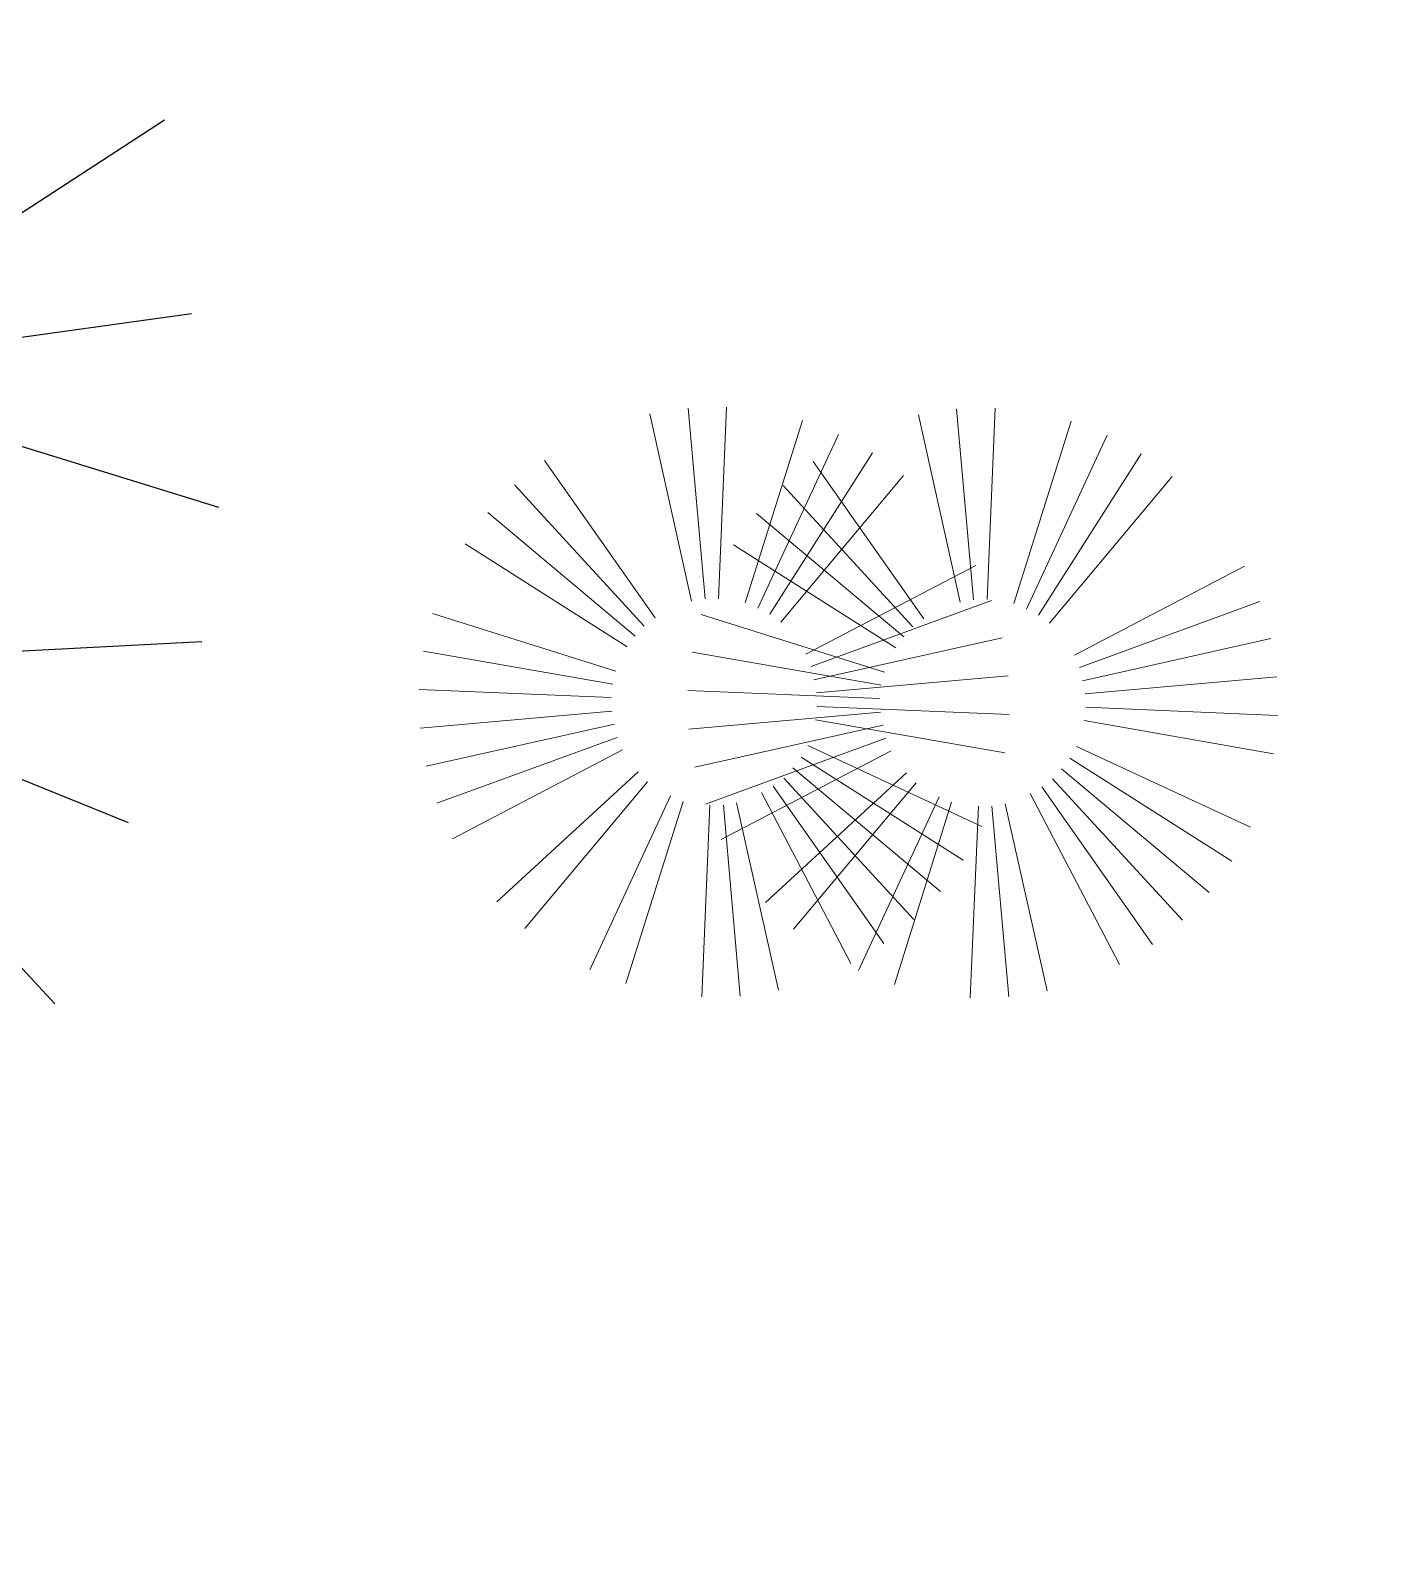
# Model space of a CAD drawing. Header units: millimetres. Extents: x 111 to 1506, y 14 to 566.
# Drawn here: x 234.159 to 235.493, y 155.638 to 157.136 of the extents above; entities that cross this region are included whole.
import ezdxf

# ---------------------------------------------------------------- set-up
doc = ezdxf.new("R2010")
doc.units = ezdxf.units.MM
doc.layers.add('fer', color=8, linetype='Continuous')
doc.layers.add('PALMERAS114', color=114, linetype='Continuous', lineweight=5)
doc.styles.add('ATTR', font='romans.shx', dxfattribs={"width": 0.8, "height": 2.52})

# ---------------------------------------------------------------- blocks, each defined once
blk = doc.blocks.new('EVG7')
for p, q in [((-3.91, 19.67), (-9.01, 58.4)), ((1.55, 19.67), (6.65, 58.4)), ((-6.59, 19.1), (-16.71, 56.87)), ((4.23, 19.1), (14.35, 56.87)), ((-9.21, 18.3), (-24.14, 54.35)), ((6.85, 18.3), (21.78, 54.35)), ((-11.62, 16.99), (-31.18, 50.87)), ((9.26, 16.99), (28.82, 50.87)), ((-13.82, 15.38), (-37.7, 46.51)), ((-16, 13.74), (-43.6, 41.34)), ((-17.84, 11.7), (-48.78, 35.44)), ((15.48, 11.7), (46.42, 35.44)), ((17.04, 9.43), (50.78, 28.91)), ((-20.59, 6.96), (-56.61, 21.87)), ((18.24, 6.96), (54.25, 21.87)), ((-21.61, 4.39), (-59.13, 14.44)), ((19.8, 1.68), (58.31, 6.74)), ((-22.19, -1.09), (-61.18, -1.09)), ((19.83, -1.09), (58.82, -1.09)), ((-22.16, -3.85), (-60.66, -8.92)), ((19.8, -3.85), (58.31, -8.92)), ((-20.59, -9.13), (-56.61, -24.05)), ((19.25, -6.56), (56.78, -16.62)), ((-19.4, -11.61), (-53.14, -31.09)), ((-17.84, -13.87), (-48.78, -37.61)), ((15.48, -13.87), (46.42, -37.61)), ((-13.82, -17.56), (-37.7, -48.69)), ((11.46, -17.56), (35.35, -48.69)), ((13.64, -15.91), (41.25, -43.51)), ((-11.62, -19.17), (-31.18, -53.05)), ((-9.21, -20.47), (-24.14, -56.52)), ((-6.59, -21.27), (-16.71, -59.04)), ((4.23, -21.27), (14.35, -59.04)), ((6.85, -20.47), (21.78, -56.52)), ((9.26, -19.17), (28.82, -53.05)), ((-3.91, -21.84), (-9.01, -60.57)), ((-1.18, -22.12), (-1.18, -61.09))]:
    blk.add_line(p, q)
at = {"style": 'ATTR', "width": 0.8, "flags": 9}
blk.add_attdef('ESTCODE', (0, 0), '', height=0.7, dxfattribs=at)
blk = doc.blocks.new('rr')
at = {"layer": 'fer', "color": 97}
for p, q in [((1376.0415, 206.5969), (1375.8475, 207.0109)), ((1376.0415, 206.5969), (1375.8475, 207.0109)), ((1376.0415, 206.0276), (1376.0415, 207.0109)), ((1376.0415, 206.5969), (1376.2356, 207.0109)), ((1376.0415, 206.0276), (1376.0415, 207.0109)), ((1376.0415, 206.5969), (1376.2356, 207.0109)), ((1375.7569, 206.5206), (1375.718, 206.9762)), ((1375.7569, 206.5206), (1375.718, 206.9762)), ((1376.3262, 206.5206), (1376.3651, 206.9762)), ((1376.3262, 206.5206), (1376.3651, 206.9762)), ((1376.0415, 206.0276), (1375.5499, 206.8792)), ((1376.0415, 206.0276), (1375.5499, 206.8792)), ((1376.0415, 206.0276), (1376.5332, 206.8792)), ((1376.0415, 206.0276), (1376.5332, 206.8792)), ((1375.7569, 206.5206), (1375.3818, 206.7821)), ((1375.7569, 206.5206), (1375.3818, 206.7821)), ((1376.3262, 206.5206), (1376.7013, 206.7821)), ((1376.3262, 206.5206), (1376.7013, 206.7821)), ((1375.5485, 206.3122), (1375.287, 206.6873)), ((1375.5485, 206.3122), (1375.287, 206.6873)), ((1376.5346, 206.3122), (1376.7961, 206.6873)), ((1376.5346, 206.3122), (1376.7961, 206.6873)), ((1376.0415, 206.0276), (1375.19, 206.5193)), ((1376.0415, 206.0276), (1375.19, 206.5193)), ((1376.0415, 206.0276), (1376.8931, 206.5193)), ((1376.0415, 206.0276), (1376.8931, 206.5193)), ((1375.5485, 206.3122), (1375.0929, 206.3512)), ((1375.5485, 206.3122), (1375.0929, 206.3512)), ((1376.5346, 206.3122), (1376.9902, 206.3512)), ((1376.5346, 206.3122), (1376.9902, 206.3512)), ((1375.4723, 206.0276), (1375.0582, 206.2217)), ((1375.4723, 206.0276), (1375.0582, 206.2217)), ((1376.6108, 206.0276), (1377.0249, 206.2217)), ((1376.6108, 206.0276), (1377.0249, 206.2217)), ((1376.0415, 206.0276), (1375.0582, 206.0276)), ((1375.4723, 206.0276), (1375.0582, 205.8335)), ((1376.0415, 206.0276), (1375.0582, 206.0276)), ((1375.4723, 206.0276), (1375.0582, 205.8335)), ((1376.0415, 206.0276), (1375.19, 205.5359)), ((1376.0415, 206.0276), (1375.19, 205.5359)), ((1376.0415, 206.0276), (1375.5499, 205.176)), ((1376.0415, 206.0276), (1375.5499, 205.176)), ((1376.0415, 206.0276), (1377.0249, 206.0276)), ((1376.0415, 206.0276), (1377.0249, 206.0276)), ((1376.0415, 206.0276), (1376.8931, 205.5359)), ((1376.0415, 206.0276), (1376.5332, 205.176)), ((1376.0415, 206.0276), (1376.0415, 205.0443)), ((1376.0415, 206.0276), (1376.8931, 205.5359)), ((1376.0415, 206.0276), (1376.5332, 205.176)), ((1376.0415, 206.0276), (1376.0415, 205.0443)), ((1376.6108, 206.0276), (1377.0249, 205.8335)), ((1376.6108, 206.0276), (1377.0249, 205.8335)), ((1375.5485, 205.7429), (1375.0929, 205.704)), ((1375.5485, 205.7429), (1375.0929, 205.704)), ((1375.5485, 205.7429), (1375.287, 205.3679)), ((1375.5485, 205.7429), (1375.287, 205.3679)), ((1376.5346, 205.7429), (1376.9902, 205.704)), ((1376.5346, 205.7429), (1376.9902, 205.704)), ((1376.5346, 205.7429), (1376.7961, 205.3679)), ((1376.5346, 205.7429), (1376.7961, 205.3679)), ((1375.7569, 205.5346), (1375.3818, 205.2731)), ((1375.7569, 205.5346), (1375.3818, 205.2731)), ((1375.7569, 205.5346), (1375.718, 205.079)), ((1375.7569, 205.5346), (1375.718, 205.079)), ((1376.3262, 205.5346), (1376.7013, 205.2731)), ((1376.3262, 205.5346), (1376.3651, 205.079)), ((1376.3262, 205.5346), (1376.7013, 205.2731)), ((1376.3262, 205.5346), (1376.3651, 205.079)), ((1376.0415, 205.4583), (1375.8475, 205.0443)), ((1376.0415, 205.4583), (1375.8475, 205.0443)), ((1376.0415, 205.4583), (1376.2356, 205.0443)), ((1376.0415, 205.4583), (1376.2356, 205.0443))]:
    blk.add_line(p, q, dxfattribs=at)

msp = doc.modelspace()

# ---------------------------------------------------------------- block references
at = {"color": 80, "lineweight": 100, "rotation": 247.9147716791316}
msp.add_blockref('rr', (559.80642, 1509.25809), dxfattribs=at)
at = {"layer": 'PALMERAS114', "extrusion": (0, 0, -1), "xscale": -0.004880888891868356, "yscale": 0.004880888891718753, "zscale": -0.004880888891868356, "rotation": 294.9205878507973}
for p in [(-234.83551, 156.47681), (-235.10205, 156.47591)]:
    msp.add_blockref('EVG7', p, dxfattribs=at)

doc.saveas('drawing.dxf')
